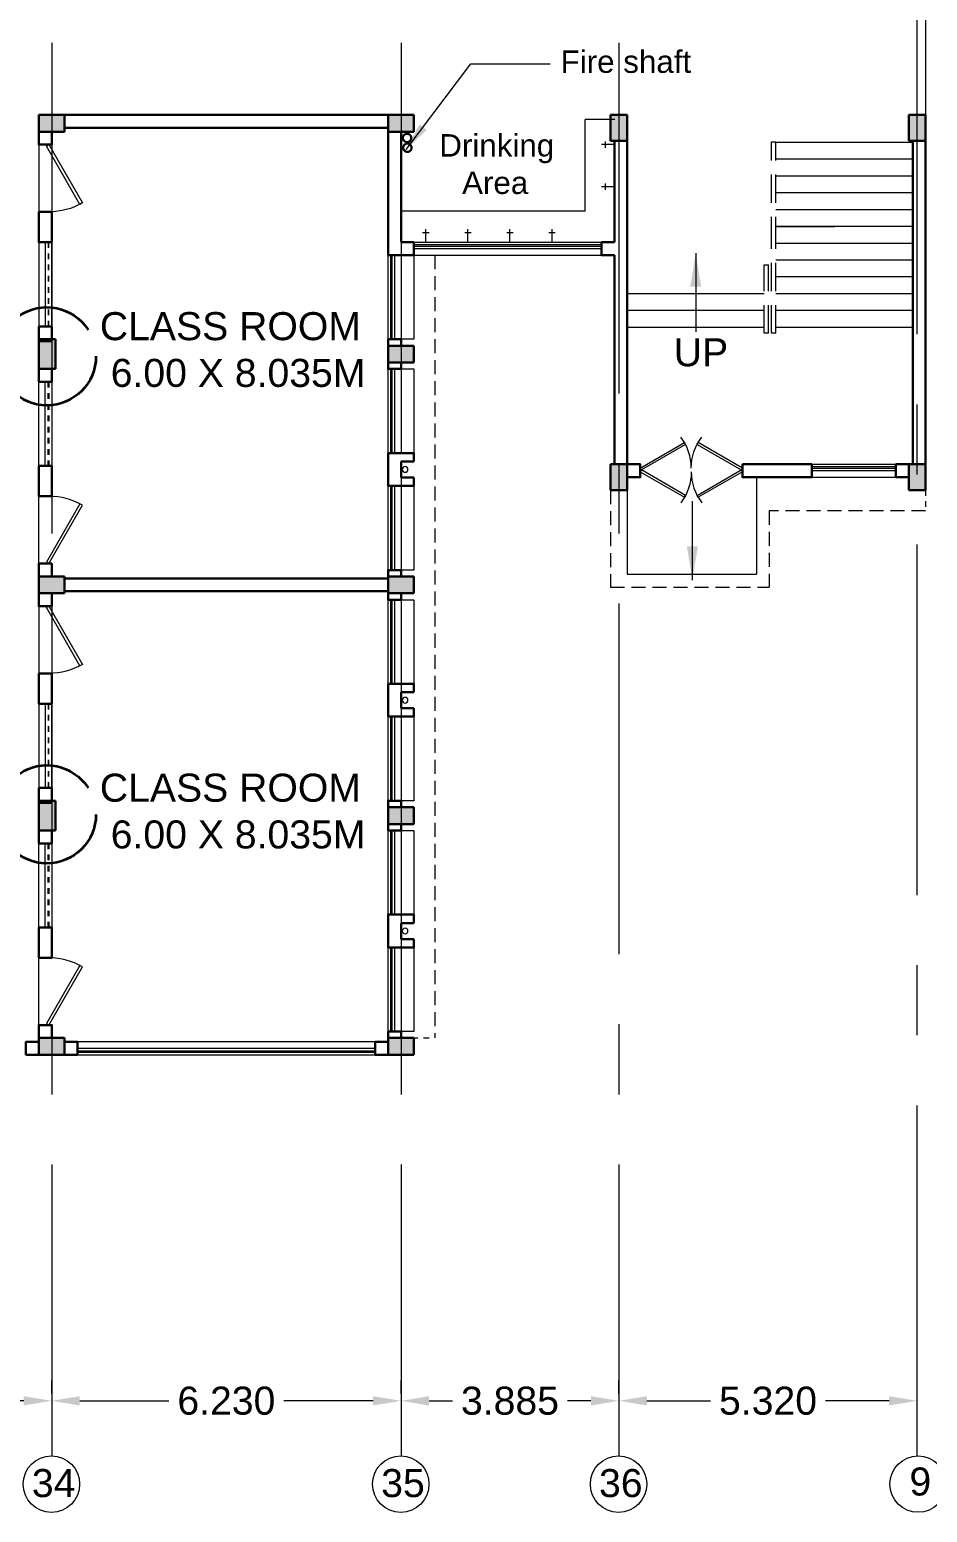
# Model space of a CAD drawing. Header units: millimetres. Extents: x 1898 to 3725, y 783 to 1532.
# Drawn here: x 3315.59 to 3331.6, y 1068.01 to 1094.45 of the extents above; entities that cross this region are included whole.
import ezdxf

# ---------------------------------------------------------------- set-up
doc = ezdxf.new("R2010")
doc.units = ezdxf.units.MM
for name, pattern in [('CENTER', [2, 1.25, -0.25, 0.25, -0.25]), ('CENTER2', [1.125, 0.75, -0.125, 0.125, -0.125]), ('DASHED', [0.75, 0.5, -0.25]), ('DASHED2', [0.375, 0.25, -0.125]), ('HIDDEN', [0.375, 0.25, -0.125])]:
    doc.linetypes.add(name, pattern=pattern)
doc.layers.get('0').update_dxf_attribs({"lineweight": 20})
doc.layers.get('Defpoints').update_dxf_attribs({"lineweight": 15})
for name, color, linetype, lineweight in [('A-ANNO-TITL', 7, 'Continuous', 35), ('BL', 1, 'CENTER2', 30), ('CLL LEV.', 15, 'Continuous', 18), ('COL HATCH', 253, 'Continuous', 13), ('Column', 251, 'Continuous', 30), ('DIM', 6, 'Continuous', 18), ('Door', 54, 'Continuous', 18), ('expension joint', 248, 'Continuous', 18), ('Fixture', 44, 'Continuous', 13), ('glass', 5, 'Continuous', 18), ('GRID', 134, 'CENTER', 18), ('GRID TEXT', 134, 'Continuous', 15), ('PROJ.', 30, 'DASHED2', 15), ('Railing', 23, 'Continuous', 13), ('STAIRS', 10, 'Continuous', 18), ('TEXT', 7, 'Continuous', 15), ('Ventilator', 4, 'DASHED', 18), ('Wall', 7, 'Continuous', 30), ('Window', 150, 'Continuous', 15), ('Window-Wall', 7, 'Continuous', 18)]:
    doc.layers.add(name, color=color, linetype=linetype, lineweight=lineweight)
doc.styles.add('DIM', font='arial.ttf', dxfattribs={"height": 0.5})
doc.styles.add('L120', font='arial.ttf', dxfattribs={"height": 0.6})
doc.styles.get("Standard").update_dxf_attribs({"font": 'arial.ttf', "height": 0.2})
doc.styles.add('Tabrej', font='arial.ttf')
doc.dimstyles.new('Current Dim style', dxfattribs={"dimscale": 0.3, "dimtxt": 0.2, "dimasz": 2, "dimexe": 0.18, "dimexo": 1, "dimgap": 0.09, "dimtad": 0, "dimzin": 0, "dimdsep": 46, "dimtxsty": 'Standard', "dimcen": 0.09, "dimclrd": 256, "dimclre": 256, "dimclrt": 7, "dimadec": 0, "dimazin": 0, "dimtfac": 1, "dimtofl": 0, "dimtmove": 2, "dimatfit": 3, "dimfxl": 0, "dimtolj": 1, "dimtzin": 0, "dimlwd": -1, "dimlwe": -1, "dimarcsym": 0})
doc.dimstyles.new('DIM', dxfattribs={"dimtxt": 0.5, "dimasz": 0.5, "dimexe": 0.02, "dimexo": 0, "dimgap": 0.1, "dimtad": 0, "dimdec": 3, "dimzin": 0, "dimdsep": 46, "dimtxsty": 'DIM', "dimcen": 0, "dimclrd": 251, "dimclre": 256, "dimclrt": 7, "dimadec": 0, "dimazin": 0, "dimtfac": 1, "dimtdec": 3, "dimtofl": 0, "dimtmove": 0, "dimatfit": 3, "dimfxl": 0, "dimtolj": 1, "dimtzin": 0, "dimlwd": -1, "dimlwe": -1, "dimarcsym": 0})
doc.dimstyles.new('DIMEN', dxfattribs={"dimtxt": 0.3, "dimasz": 0.25, "dimexe": 0.18, "dimexo": 0.0625, "dimgap": 0.09, "dimtad": 0, "dimdec": 3, "dimzin": 0, "dimdsep": 46, "dimtxsty": 'Tabrej', "dimcen": 0, "dimclrd": 256, "dimclre": 256, "dimclrt": 7, "dimadec": 0, "dimazin": 0, "dimtfac": 1, "dimtdec": 3, "dimtofl": 0, "dimtmove": 0, "dimatfit": 1, "dimfxl": 0, "dimtolj": 1, "dimtzin": 0, "dimlwd": -1, "dimlwe": -1, "dimarcsym": 0})

# ---------------------------------------------------------------- blocks, each defined once
blk = doc.blocks.new('WINDOW 1')
at = {"layer": 'CLL LEV.'}
for p, q in [((-0.23, 0), (-0.46, 0)), ((-0.46, 0), (-0.46, -1.5)), ((-0.46, -1.5), (-0.23, -1.5))]:
    blk.add_line(p, q, dxfattribs=at)
at = {"layer": 'Window'}
for p, q in [((-0.065, 0), (-0.065, -1.5)), ((-0.05, -1.5), (-0.05, 0))]:
    blk.add_line(p, q, dxfattribs=at)
at = {"layer": 'Window-Wall'}
for p, q in [((0, 0), (-0.23, 0)), ((-0.23, 0), (-0.23, -1.5)), ((-0.115, 0), (-0.115, -1.5)), ((0, -1.5), (0, 0)), ((-0.23, -1.5), (0, -1.5))]:
    blk.add_line(p, q, dxfattribs=at)
blk = doc.blocks.new('VENTILATOR')
at = {"layer": 'Ventilator', "ltscale": 0.02}
for p, q in [((-0.18, -1.5), (-0.18, 0)), ((-0.165, 0), (-0.165, -1.5))]:
    blk.add_line(p, q, dxfattribs=at)
at = {"layer": 'Window-Wall'}
for p, q in [((-0.23, 0), (0, 0)), ((-0.23, -1.5), (-0.23, 0)), ((-0.115, 0), (-0.115, -1.5)), ((0, 0), (0, -1.5)), ((-0.23, -1.5), (0, -1.5))]:
    blk.add_line(p, q, dxfattribs=at)
blk = doc.blocks.new('C3')
at = {"layer": 'COL HATCH'}
h = blk.add_hatch(color=256, dxfattribs=at)
h.dxf.hatch_style = 1
h.paths.add_polyline_path([(0.3, 0), (0, 0), (0, -0.53), (0.3, -0.53)])
at = {"layer": 'Column'}
for p, q in [((0, 0), (0, -0.53)), ((0.3, 0), (0, 0)), ((0.3, -0.53), (0.3, 0)), ((0, -0.53), (0.3, -0.53))]:
    blk.add_line(p, q, dxfattribs=at)
blk = doc.blocks.new('CU')
at = {"layer": 'COL HATCH', "linetype": 'CENTER2'}
h = blk.add_hatch(color=256, dxfattribs=at)
h.dxf.hatch_style = 1
h.paths.add_polyline_path([(0, 0.035), (0, -0.265), (0.46, -0.265), (0.46, 0.035)])
at = {"layer": 'Column', "linetype": 'CENTER2'}
blk.add_lwpolyline([(0, 0.035), (0, -0.265), (0.46, -0.265), (0.46, 0.035), (0, 0.035)], dxfattribs=at)
blk = doc.blocks.new('SHAFT')
at = {"layer": 'Fixture'}
blk.add_circle((0.327, -0.302), 0.05, dxfattribs=at)
at = {"layer": 'Wall'}
for p, q in [((0.035, 0), (0.62, 0)), ((0.035, 0), (0.035, -0.46)), ((0.185, -0.46), (0.185, -0.23)), ((0.185, -0.23), (0.47, -0.23)), ((0.47, -0.46), (0.47, -0.23)), ((0.62, 0), (0.62, -0.46)), ((0.035, -0.46), (0.185, -0.46)), ((0.62, -0.46), (0.47, -0.46))]:
    blk.add_line(p, q, dxfattribs=at)
blk = doc.blocks.new('*U18')
for p, q in [((0, 0), (0, 6)), ((40, 0), (40, 6))]:
    blk.add_line(p, q)
blk.add_lwpolyline([(0, 0), (34.64, -20), (35.52, -18.48), (0.88, 1.52)], close=True)
blk.add_arc((0, 0), 40, 330, 360)
blk = doc.blocks.new('Door')
at = {"layer": 'Door'}
blk.add_line((0, 0.18), (1.199, 0.18), dxfattribs=at)
at = {"layer": 'Door', "xscale": 0.0299845412869386, "yscale": 0.0299845412869386, "zscale": 0.0299845412869386}
blk.add_blockref('*U18', (0, 0), dxfattribs=at)
blk = doc.blocks.new('A$C65A3360F')
at = {"layer": 'Fixture', "linetype": 'CENTER2'}
for p, q in [((0, 0), (-0.23, 0)), ((0, 0), (-0.23, 0)), ((-0.166, 0.057), (-0.166, 0)), ((-0.166, 0.057), (-0.166, 0)), ((-0.166, 0), (-0.166, -0.057)), ((-0.166, 0), (-0.166, -0.057))]:
    blk.add_line(p, q, dxfattribs=at)
blk = doc.blocks.new('Door - Left Hung 36 in.')
blk.add_lwpolyline([(0.8, -1.3), (0, 0), (31.2, 18), (31.9, 16.7)], close=True)
blk.add_arc((0, 0), 36, 0, 37.3101)
blk = doc.blocks.new('*D139')
at = {"layer": 'Defpoints', "color": 0, "lineweight": 15, "transparency": 16777216}
for p in [(3326.097, 1069.996), (3326.097, 1069.996), (3331.417, 1069.996)]:
    blk.add_point(p, dxfattribs=at)
at = {"layer": 'DIM', "transparency": 16777216}
for p, q in [((3326.097, 1070.121), (3326.097, 1070.356)), ((3331.417, 1070.121), (3331.417, 1070.356)), ((3326.597, 1069.996), (3327.734, 1069.996)), ((3330.917, 1069.996), (3329.78, 1069.996))]:
    blk.add_line(p, q, dxfattribs=at)
at = {"layer": 'DIM', "lineweight": 15, "transparency": 16777216}
for points in [[(3326.597, 1070.079), (3326.597, 1069.913), (3326.097, 1069.996)], [(3330.917, 1070.079), (3330.917, 1069.913), (3331.417, 1069.996)]]:
    blk.add_solid(points, dxfattribs=at)
at = {"layer": 'DIM', "color": 7, "transparency": 16777216, "insert": (3328.757, 1069.996), "char_height": 0.5, "attachment_point": 5, "style": 'Tabrej'}
blk.add_mtext('\\A1;5.320', dxfattribs=at)
blk = doc.blocks.new('*D140')
at = {"layer": 'Defpoints', "color": 0, "lineweight": 15, "transparency": 16777216}
for p in [(3322.212, 1069.996), (3322.212, 1069.996), (3326.097, 1069.996)]:
    blk.add_point(p, dxfattribs=at)
at = {"layer": 'DIM', "transparency": 16777216}
for p, q in [((3322.212, 1070.121), (3322.212, 1070.356)), ((3326.097, 1070.121), (3326.097, 1070.356)), ((3322.712, 1069.996), (3323.129, 1069.996)), ((3325.597, 1069.996), (3325.18, 1069.996))]:
    blk.add_line(p, q, dxfattribs=at)
at = {"layer": 'DIM', "lineweight": 15, "transparency": 16777216}
for points in [[(3322.712, 1070.079), (3322.712, 1069.913), (3322.212, 1069.996)], [(3325.597, 1070.079), (3325.597, 1069.913), (3326.097, 1069.996)]]:
    blk.add_solid(points, dxfattribs=at)
at = {"layer": 'DIM', "color": 7, "transparency": 16777216, "insert": (3324.155, 1069.996), "char_height": 0.5, "attachment_point": 5, "style": 'Tabrej'}
blk.add_mtext('\\A1;3.885', dxfattribs=at)
blk = doc.blocks.new('*D141')
at = {"layer": 'Defpoints', "color": 0, "lineweight": 15, "transparency": 16777216}
for p in [(3315.982, 1069.996), (3315.982, 1069.996), (3322.212, 1069.996)]:
    blk.add_point(p, dxfattribs=at)
at = {"layer": 'DIM', "transparency": 16777216}
for p, q in [((3315.982, 1070.121), (3315.982, 1070.356)), ((3322.212, 1070.121), (3322.212, 1070.356)), ((3316.482, 1069.996), (3318.073, 1069.996)), ((3321.712, 1069.996), (3320.121, 1069.996))]:
    blk.add_line(p, q, dxfattribs=at)
at = {"layer": 'DIM', "lineweight": 15, "transparency": 16777216}
for points in [[(3316.482, 1070.079), (3316.482, 1069.913), (3315.982, 1069.996)], [(3321.712, 1070.079), (3321.712, 1069.913), (3322.212, 1069.996)]]:
    blk.add_solid(points, dxfattribs=at)
at = {"layer": 'DIM', "color": 7, "transparency": 16777216, "insert": (3319.097, 1069.996), "char_height": 0.5, "attachment_point": 5, "style": 'Tabrej'}
blk.add_mtext('\\A1;6.230', dxfattribs=at)
blk = doc.blocks.new('*D142')
at = {"layer": 'Defpoints', "color": 0, "lineweight": 15, "transparency": 16777216}
for p in [(3311.752, 1069.996), (3311.752, 1069.996), (3315.982, 1069.996)]:
    blk.add_point(p, dxfattribs=at)
at = {"layer": 'DIM', "transparency": 16777216}
for p, q in [((3311.752, 1070.121), (3311.752, 1070.356)), ((3315.982, 1070.121), (3315.982, 1070.356)), ((3312.252, 1069.996), (3312.834, 1069.996)), ((3315.482, 1069.996), (3314.9, 1069.996))]:
    blk.add_line(p, q, dxfattribs=at)
at = {"layer": 'DIM', "lineweight": 15, "transparency": 16777216}
for points in [[(3312.252, 1070.079), (3312.252, 1069.913), (3311.752, 1069.996)], [(3315.482, 1070.079), (3315.482, 1069.913), (3315.982, 1069.996)]]:
    blk.add_solid(points, dxfattribs=at)
at = {"layer": 'DIM', "color": 7, "transparency": 16777216, "insert": (3313.867, 1069.996), "char_height": 0.5, "attachment_point": 5, "style": 'Tabrej'}
blk.add_mtext('\\A1;4.230', dxfattribs=at)
blk = doc.blocks.new('GROUND FLOOR')
at = {"layer": 'BL'}
for centre in [(-16.6339, 20.4333), (-16.6286, 20.2593)]:
    blk.add_circle(centre, 0.075, dxfattribs=at)
at = {"layer": 'expension joint'}
blk.add_line((-7.3864, 24.1935), (-7.3864, 20.8435), dxfattribs=at)
at = {"layer": 'Fixture'}
for p, q in [((-12.9264, 20.761), (-13.4564, 20.761)), ((-13.4564, 19.126), (-13.4564, 20.7606)), ((-13.4564, 19.126), (-16.7414, 19.126))]:
    blk.add_line(p, q, dxfattribs=at)
at = {"layer": 'glass', "lineweight": 5}
for p, q in [((-16.5114, 18.5335), (-13.1664, 18.5335)), ((-13.1664, 18.4985), (-16.5114, 18.4985)), ((-9.4164, 14.5735), (-7.9164, 14.5735)), ((-7.9164, 14.5385), (-9.4164, 14.5385))]:
    blk.add_line(p, q, dxfattribs=at)
at = {"layer": 'PROJ.'}
for p, q in [((-16.7414, 18.3435), (-16.1414, 18.3435)), ((-16.1414, 18.3435), (-16.1414, 4.3835)), ((-13.0064, 14.1535), (-13.0064, 12.4235)), ((-10.1744, 13.7835), (-10.1744, 12.4235)), ((-7.3864, 13.7835), (-10.1744, 13.7835)), ((-13.0064, 12.4235), (-10.1744, 12.4235))]:
    blk.add_line(p, q, dxfattribs=at)
at = {"layer": 'PROJ.', "ltscale": 0.02}
blk.add_line((-7.3864, 14.1535), (-7.3864, 13.7835), dxfattribs=at)
at = {"layer": 'PROJ.', "ltscale": 0.05}
blk.add_line((-16.7414, 4.3835), (-16.1414, 4.3835), dxfattribs=at)
at = {"layer": 'Railing', "linetype": 'DASHED'}
for p, q in [((-10.1364, 18.5285), (-10.1364, 20.3615)), ((-10.0564, 18.5285), (-10.0564, 20.3615)), ((-10.1364, 16.9535), (-10.1364, 18.5285)), ((-10.0564, 16.9535), (-10.0564, 18.5285)), ((-10.2664, 16.9535), (-10.2664, 18.168)), ((-10.1864, 16.9535), (-10.1864, 18.168)), ((-10.1864, 16.9535), (-10.2664, 16.9535)), ((-10.0564, 16.9535), (-10.1364, 16.9535))]:
    blk.add_line(p, q, dxfattribs=at)
at = {"layer": 'Railing', "linetype": 'HIDDEN', "ltscale": 0.01}
for p, q in [((-10.1364, 20.3615), (-10.0564, 20.3615)), ((-10.2664, 18.168), (-10.1864, 18.168))]:
    blk.add_line(p, q, dxfattribs=at)
at = {"layer": 'STAIRS'}
for p, q in [((-7.6164, 20.3535), (-10.0564, 20.3535)), ((-7.6164, 20.0535), (-10.0564, 20.0535)), ((-7.6164, 19.7535), (-10.0564, 19.7535)), ((-7.6164, 19.4535), (-10.0564, 19.4535)), ((-7.6164, 19.1535), (-10.0564, 19.1535)), ((-7.6164, 18.8535), (-10.0564, 18.8535)), ((-10.0564, 18.8535), (-9.0063, 18.8535)), ((-7.6164, 18.5535), (-10.0564, 18.5535)), ((-7.6164, 18.2535), (-10.0564, 18.2535)), ((-7.6164, 17.9535), (-10.0564, 17.9535)), ((-10.2664, 17.6535), (-12.7064, 17.6535)), ((-7.6164, 17.6535), (-10.0564, 17.6535)), ((-10.2664, 17.3535), (-12.7064, 17.3535)), ((-7.6164, 17.3535), (-10.0564, 17.3535)), ((-10.2664, 17.0535), (-12.7064, 17.0535)), ((-7.6164, 17.0535), (-10.0564, 17.0535)), ((-12.7064, 14.3835), (-12.7064, 12.6535)), ((-10.4044, 14.3835), (-10.4044, 12.6535)), ((-12.7064, 12.6535), (-10.4044, 12.6535))]:
    blk.add_line(p, q, dxfattribs=at)
at = {"layer": 'Wall'}
for p, q in [((-22.7414, 20.8435), (-16.9714, 20.8435)), ((-22.7414, 20.6135), (-16.9714, 20.6135)), ((-16.7414, 20.5435), (-16.9714, 20.5435)), ((-16.9714, 20.5435), (-16.9714, 18.3435)), ((-12.9364, 20.3835), (-12.9364, 18.5735)), ((-12.7064, 20.3835), (-12.7064, 14.6135)), ((-7.6164, 20.3835), (-7.6164, 14.6135)), ((-7.3864, 20.3835), (-7.3864, 14.6135)), ((-16.5114, 18.5735), (-16.7414, 18.5735)), ((-16.5114, 18.5735), (-16.5114, 18.3435)), ((-13.1664, 18.5735), (-12.9364, 18.5735)), ((-13.1664, 18.3435), (-13.1664, 18.5735)), ((-16.5114, 18.3435), (-16.9714, 18.3435)), ((-13.1664, 18.3435), (-12.9364, 18.3435)), ((-12.9364, 18.3435), (-12.9364, 14.6135)), ((-23.2014, 16.8085), (-22.9714, 16.8085)), ((-16.9714, 12.5785), (-22.7414, 12.5785)), ((-16.9714, 12.3485), (-22.7414, 12.3485)), ((-23.2014, 8.5785), (-22.9714, 8.5785))]:
    blk.add_line(p, q, dxfattribs=at)
for points in [[(-23.2014, 20.5435), (-22.9714, 20.5435), (-22.9714, 20.3135), (-23.2014, 20.3135), (-23.2014, 20.5435)], [(-16.7414, 18.5735), (-16.7414, 20.5435)], [(-23.2014, 17.0735), (-22.9714, 17.0735), (-22.9714, 16.8435), (-23.2014, 16.8435), (-23.2014, 17.0735)], [(-16.7414, 16.8435), (-16.9714, 16.8435), (-16.9714, 16.7285), (-16.7414, 16.7285), (-16.7414, 16.8435)], [(-16.7414, 16.4285), (-16.9714, 16.4285), (-16.9714, 16.3135), (-16.7414, 16.3135), (-16.7414, 16.4285)], [(-23.2014, 16.0835), (-22.9714, 16.0835), (-22.9714, 16.3135), (-23.2014, 16.3135), (-23.2014, 16.0835)], [(-12.7064, 14.6135), (-12.4764, 14.6135), (-12.4764, 14.3835), (-12.7064, 14.3835), (-12.7064, 14.6135)], [(-7.9164, 14.6135), (-7.6864, 14.6135), (-7.6864, 14.3835), (-7.9164, 14.3835), (-7.9164, 14.6135)], [(-23.2014, 12.6135), (-22.9714, 12.6135), (-22.9714, 12.8435), (-23.2014, 12.8435), (-23.2014, 12.6135)], [(-16.7414, 12.7285), (-16.9714, 12.7285), (-16.9714, 12.6135), (-16.7414, 12.6135), (-16.7414, 12.7285)], [(-16.7414, 12.7285), (-16.9714, 12.7285), (-16.9714, 12.6135), (-16.7414, 12.6135), (-16.7414, 12.7285)], [(-23.2014, 12.3135), (-22.9714, 12.3135), (-22.9714, 12.0835), (-23.2014, 12.0835), (-23.2014, 12.3135)], [(-16.7414, 12.3135), (-16.9714, 12.3135), (-16.9714, 12.1985), (-16.7414, 12.1985), (-16.7414, 12.3135)], [(-23.2014, 8.8435), (-22.9714, 8.8435), (-22.9714, 8.6135), (-23.2014, 8.6135), (-23.2014, 8.8435)], [(-16.7414, 8.6135), (-16.9714, 8.6135), (-16.9714, 8.4985), (-16.7414, 8.4985), (-16.7414, 8.6135)], [(-16.7414, 8.1985), (-16.9714, 8.1985), (-16.9714, 8.0835), (-16.7414, 8.0835), (-16.7414, 8.1985)], [(-23.2014, 7.8535), (-22.9714, 7.8535), (-22.9714, 8.0835), (-23.2014, 8.0835), (-23.2014, 7.8535)], [(-23.2014, 4.3835), (-22.9714, 4.3835), (-22.9714, 4.6135), (-23.2014, 4.6135), (-23.2014, 4.3835)], [(-16.7414, 4.4985), (-16.9714, 4.4985), (-16.9714, 4.3835), (-16.7414, 4.3835), (-16.7414, 4.4985)], [(-16.7414, 4.4985), (-16.9714, 4.4985), (-16.9714, 4.3835), (-16.7414, 4.3835), (-16.7414, 4.4985)], [(-23.2014, 4.0835), (-23.4314, 4.0835), (-23.4314, 4.3135), (-23.2014, 4.3135), (-23.2014, 4.0835)], [(-22.7414, 4.0835), (-22.5114, 4.0835), (-22.5114, 4.3135), (-22.7414, 4.3135), (-22.7414, 4.0835)], [(-17.2014, 4.0835), (-16.9714, 4.0835), (-16.9714, 4.3135), (-17.2014, 4.3135), (-17.2014, 4.0835)]]:
    blk.add_lwpolyline(points, dxfattribs=at)
for points in [[(-23.2016, 19.1141), (-22.9714, 19.1141), (-22.9714, 18.5735), (-23.2016, 18.5735)], [(-23.2016, 14.0428), (-22.9714, 14.0428), (-22.9714, 14.5835), (-23.2016, 14.5835)], [(-10.652, 14.6135), (-9.4164, 14.6135), (-9.4164, 14.3835), (-10.652, 14.3835)], [(-23.2016, 10.8841), (-22.9714, 10.8841), (-22.9714, 10.3435), (-23.2016, 10.3435)], [(-23.2016, 5.8128), (-22.9714, 5.8128), (-22.9714, 6.3535), (-23.2016, 6.3535)]]:
    blk.add_lwpolyline(points, close=True, dxfattribs=at)
at = {"layer": 'Window'}
for p, q in [((-17.2014, 4.1485), (-22.5114, 4.1485)), ((-22.5114, 4.1335), (-17.2014, 4.1335))]:
    blk.add_line(p, q, dxfattribs=at)
at = {"layer": 'Window-Wall', "lineweight": 15}
for p, q in [((-16.5114, 18.5735), (-13.1664, 18.5735)), ((-13.1664, 18.4585), (-16.5114, 18.4585)), ((-16.5114, 18.3435), (-13.1664, 18.3435)), ((-9.4164, 14.6135), (-7.9164, 14.6135)), ((-9.4164, 14.6135), (-9.4164, 14.3835)), ((-7.9164, 14.4985), (-9.4164, 14.4985)), ((-9.4164, 14.3835), (-7.9164, 14.3835))]:
    blk.add_line(p, q, dxfattribs=at)
at = {"layer": 'Window-Wall'}
for p, q in [((-17.2014, 4.3135), (-22.5114, 4.3135)), ((-22.5114, 4.3135), (-22.5114, 4.0835)), ((-17.2014, 4.1985), (-22.5114, 4.1985)), ((-22.5114, 4.0835), (-17.2014, 4.0835))]:
    blk.add_line(p, q, dxfattribs=at)
at = {"layer": 'Column', "linetype": 'CENTER2'}
for p in [(-23.2014, 20.8085), (-16.9714, 20.8085), (-16.9714, 16.6935), (-23.2014, 12.5785), (-16.9714, 12.5785), (-16.9714, 8.4635), (-23.2014, 4.3485), (-16.9714, 4.3485)]:
    blk.add_blockref('CU', p, dxfattribs=at)
at = {"layer": 'Column', "linetype": 'CENTER2', "rotation": 270}
for p in [(-12.7414, 20.8435), (-7.4214, 20.8435), (-12.7414, 14.6135), (-7.4214, 14.6135)]:
    blk.add_blockref('CU', p, dxfattribs=at)
at = {"layer": 'Column', "color": 5, "xscale": -1}
for p in [(-22.9014, 16.8435), (-22.9014, 8.6135)]:
    blk.add_blockref('C3', p, dxfattribs=at)
at = {"layer": 'Door', "extrusion": (0, 0, -1), "xscale": -0.02527777777140727, "yscale": 0.02527777777140727, "zscale": -0.02527777777140727}
blk.add_blockref('Door - Left Hung 36 in.', (12.4747, 14.5463), dxfattribs=at)
at = {"layer": 'Door', "xscale": -0.02527777777140727, "yscale": 0.02527777777140727, "zscale": 0.0252777777714073}
blk.add_blockref('Door - Left Hung 36 in.', (-10.6547, 14.5463), dxfattribs=at)
at = {"layer": 'Door', "xscale": -0.02527777777140727, "yscale": 0.02527777777140727, "zscale": 0.0252777777714073, "rotation": 180}
blk.add_blockref('Door - Left Hung 36 in.', (-12.4747, 14.4806), dxfattribs=at)
at = {"layer": 'Door', "extrusion": (0, 0, -1), "xscale": -0.02527777777140727, "yscale": 0.02527777777140727, "zscale": -0.02527777777140727, "rotation": 180}
blk.add_blockref('Door - Left Hung 36 in.', (10.6547, 14.4806), dxfattribs=at)
at = {"layer": 'Fixture'}
for p in [(-12.9364, 20.3135), (-12.9364, 19.5635)]:
    blk.add_blockref('A$C65A3360F', p, dxfattribs=at)
at = {"layer": 'Fixture', "rotation": 270}
for p in [(-16.2989, 18.5735), (-15.5489, 18.5735), (-14.7989, 18.5735), (-14.0489, 18.5735)]:
    blk.add_blockref('A$C65A3360F', p, dxfattribs=at)
at = {"layer": 'Wall', "xscale": -1, "rotation": 90}
for name, p in [('Door', (-23.0217, 20.3135)), ('SHAFT', (-16.9714, 14.8485)), ('Door', (-23.0217, 12.0835)), ('SHAFT', (-16.9714, 10.7335)), ('SHAFT', (-16.9714, 6.6185))]:
    blk.add_blockref(name, p, dxfattribs=at)
at = {"layer": 'Wall', "xscale": -1}
for name, p in [('VENTILATOR', (-23.2014, 18.5735)), ('WINDOW 1', (-16.9714, 18.3435)), ('WINDOW 1', (-16.9714, 16.3135)), ('WINDOW 1', (-16.9714, 14.2285)), ('WINDOW 1', (-16.9714, 12.1985)), ('VENTILATOR', (-23.2014, 10.3435)), ('WINDOW 1', (-16.9714, 10.1135)), ('WINDOW 1', (-16.9714, 8.0835)), ('WINDOW 1', (-16.9714, 5.9985))]:
    blk.add_blockref(name, p, dxfattribs=at)
at = {"layer": 'Wall'}
for name, p, rotation in [('VENTILATOR', (-23.2014, 14.5835), 180), ('Door', (-23.0217, 12.8435), 90), ('VENTILATOR', (-23.2014, 6.3535), 180), ('Door', (-23.0217, 4.6135), 90)]:
    blk.add_blockref(name, p, dxfattribs=dict(at, rotation=rotation))
at = {"layer": 'TEXT', "lineweight": 30, "char_height": 0.4, "attachment_point": 1, "style": 'L120'}
for s, width, insert in [('\\pi0.087898;Fire shaft', 2.454924, (-13.9837, 21.9936)), ('\\pi1.2407;Drinking\\P\\pi1.647;Area', 4.450523, (-17.2998, 20.5005))]:
    blk.add_mtext_dynamic_manual_height_columns(s, width=width, gutter_width=5, heights=[0], dxfattribs=dict(at, insert=insert))
at = {"layer": 'TEXT', "lineweight": 30, "char_height": 0.5, "attachment_point": 1, "style": 'L120'}
for s, insert, width in [('{\\fArial|b0|i0|c0|p34;CLASS ROOM\\P 6.00 X 8.035M}', (-22.1134, 17.3269), 9.930816), ('UP', (-11.8778, 16.8611), 1.001447), ('{\\fArial|b0|i0|c0|p34;CLASS ROOM\\P 6.00 X 8.035M}', (-22.1134, 9.0969), 9.930816)]:
    blk.add_mtext(s, dxfattribs=dict(at, insert=insert, width=width))
at = {"layer": 'DIM'}
blk.add_leader([(-16.6517, 20.2247), (-15.4952, 21.754), (-14.0828, 21.754)], dimstyle='DIM', override={"dimgap": 0.1, "dimtad": 0, "dimarcsym": 1}, dxfattribs=at)
for points in [[(-11.4864, 18.3792), (-11.4864, 16.9745)], [(-11.5455, 12.5497), (-11.5455, 13.9544)]]:
    blk.add_leader(points, dimstyle='Current Dim style', dxfattribs=at)

msp = doc.modelspace()

# ---------------------------------------------------------------- linework, layer by layer
at = {"layer": 'A-ANNO-TITL', "color": 5, "linetype": 'DASHED', "ltscale": 10}
for centre in [(3315.8958, 1088.6224), (3315.8958, 1080.4536)]:
    msp.add_circle(centre, 0.8755, dxfattribs=at)
at = {"layer": 'GRID', "color": 190, "ltscale": 5}
msp.add_line((3331.4172, 1069.0148), (3331.4172, 1117.5572), dxfattribs=at)
at = {"layer": 'GRID', "ltscale": 5}
for p, q in [((3315.9822, 1094.2116), (3315.9822, 1069.0148)), ((3322.2122, 1094.2116), (3322.2122, 1069.0148)), ((3326.0972, 1094.2116), (3326.0972, 1069.0148))]:
    msp.add_line(p, q, dxfattribs=at)
at = {"layer": 'GRID TEXT'}
for centre in [(3315.9766, 1068.5113), (3322.2067, 1068.5113), (3326.0917, 1068.5113)]:
    msp.add_circle(centre, 0.5036, dxfattribs=at)
at = {"layer": 'GRID TEXT', "color": 190}
msp.add_circle((3331.4354, 1068.5116), 0.5036, dxfattribs=at)

# ---------------------------------------------------------------- block references
msp.add_blockref('GROUND FLOOR', (3338.9536, 1072.0828))

# ---------------------------------------------------------------- texts
at = {"layer": 'GRID TEXT', "char_height": 0.5, "attachment_point": 1, "style": 'Tabrej'}
for s, insert in [('34', (3315.6282, 1068.7798)), ('35', (3321.8582, 1068.7798)), ('36', (3325.7432, 1068.7798))]:
    msp.add_mtext_dynamic_manual_height_columns(s, width=0.5, gutter_width=24, heights=[0], dxfattribs=dict(at, insert=insert))
at = {"layer": 'GRID TEXT', "color": 190, "insert": (3331.2793, 1068.8078), "char_height": 0.5, "attachment_point": 1, "style": 'Tabrej'}
msp.add_mtext_dynamic_manual_height_columns('9', width=0.5, gutter_width=24, heights=[0], dxfattribs=at)

# ---------------------------------------------------------------- dimensions: what is measured, and where the dimension line sits
at = {"layer": 'DIM'}
for base, p1, p2, picture, middle in [((3311.7522, 1069.996), (3315.9822, 1069.996), (3311.7522, 1069.996), '*D142', (3313.8672, 1069.996)), ((3315.9822, 1069.996), (3322.2122, 1069.996), (3315.9822, 1069.996), '*D141', (3319.0972, 1069.996)), ((3322.2122, 1069.996), (3326.0972, 1069.996), (3322.2122, 1069.996), '*D140', (3324.1547, 1069.996)), ((3326.0972, 1069.996), (3331.4172, 1069.996), (3326.0972, 1069.996), '*D139', (3328.7572, 1069.996))]:
    dim = msp.add_linear_dim(base=base, p1=p1, p2=p2, dimstyle='DIMEN', override={"dimscale": 2, "dimtxt": 0.25}, dxfattribs=at)
    dim.commit()
    dim.dimension.update_dxf_attribs({"geometry": picture, "text_midpoint": middle})

doc.saveas('drawing.dxf')
